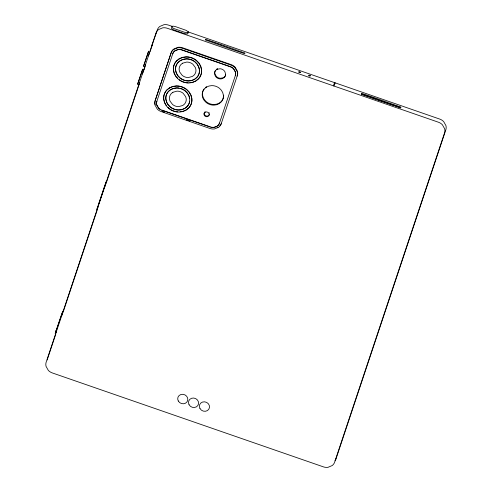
<?xml version="1.0" encoding="UTF-8"?>
<svg xmlns="http://www.w3.org/2000/svg" width="492" height="492" viewBox="0 0 492 492"><rect width="100%" height="100%" fill="white"/><g stroke="black" fill="none" stroke-linecap="round" stroke-linejoin="round"><path stroke-width="0.74" d="M106.438 182.132L104.636 187.126M97.219 209.469L98.068 206.8M105.768 182.95L106.063 181.899L96.826 209.432L97.072 208.829M55.959 333.01L56.402 331.639M62.336 312.525L62.736 311.147L55.202 333.57L62.084 313.281M105.202 184.672L105.509 183.744M139.464 82.828L138.818 84.95L139.058 84.378M145.491 64.778L144.931 66.721M144.999 62.084L148.609 51.137L143.443 66.42L144.722 62.914M98.88 203.614L104.962 185.404M156.019 33.112L46.199 362.075A8.874 8.106 22.4 0 0 46.07 366.399L48.308 370.378A9.44 8.622 22.4 0 0 52.336 372.942L323.324 466.834A9.44 8.622 22.4 0 0 328.047 467.302L332.205 465.543A8.874 8.106 22.4 0 0 334.689 462.031L444.504 133.068A8.874 8.106 22.4 0 0 444.639 128.744L442.394 124.765A9.44 8.622 22.4 0 0 438.372 122.2L167.385 28.302A9.44 8.622 22.4 0 0 162.661 27.841L158.498 29.6A8.874 8.106 22.4 0 0 156.019 33.105M47.736 358.207L55.762 334.173M63.542 310.87L97.09 210.373M106.573 181.972L138.904 85.116M144.008 69.821L144.98 66.906M150.085 51.617L152.76 43.604L151.468 46.746M335.981 458.888L445.801 129.925A8.874 8.106 22.4 0 0 445.93 125.601L443.692 121.622A9.44 8.622 22.4 0 0 439.663 119.058L188.239 31.943M142.422 73.966L143.898 69.815M148.449 55.916L149.771 52.152M98.295 205.355L98.64 204.34M61.734 315.667L63.204 311.516M97.311 208.178L97.613 207.341M151.77 45.83L157.311 29.969A8.874 8.106 22.4 0 1 159.795 26.457L163.953 24.698A9.44 8.622 22.4 0 1 168.676 25.166L172.298 26.42M333.305 85.793L334.597 82.65M333.945 86.014L335.243 82.877M171.511 27.57L171.505 28.518L173.356 29.748L184.119 33.524L187.298 33.997L187.981 33.604L187.747 32.896M205.342 87.613L206.351 86.813M216.775 126.364L217.513 125.86A7.109 6.494 22.4 0 0 219.5 123.043M216.431 69.311L217.581 68.585M217.021 127.828L218.03 127.317M183.264 59.231L180.515 60.399L178.239 62.207A11.599 10.596 22.4 0 0 175.626 70.073L176.351 72.921L177.84 75.547L179.986 77.785A12.429 11.353 22.4 0 0 188.78 80.823L191.818 80.374L194.574 79.212L196.843 77.404A11.599 10.596 22.4 0 0 199.457 69.532L198.731 66.691M173.559 88.302L170.81 89.47L168.535 91.272A11.599 10.596 22.4 0 0 165.921 99.144L166.647 101.992L168.135 104.618L170.287 106.856A12.429 11.353 22.4 0 0 179.076 109.894L182.114 109.445L184.869 108.283L187.138 106.475A11.599 10.596 22.4 0 0 189.666 101.463M192.581 82.281L195.828 80.909L198.504 78.775A13.678 12.491 22.4 0 0 201.591 69.495L200.736 66.137L198.977 63.038L196.443 60.399A14.655 13.389 22.4 0 0 186.081 56.82L182.495 57.343L179.248 58.72L176.573 60.854A13.678 12.491 22.4 0 0 173.43 69.458M182.876 111.352L186.124 109.98L188.799 107.846A13.678 12.491 22.4 0 0 191.886 98.566L191.031 95.208L189.272 92.109L186.739 89.47A14.655 13.389 22.4 0 0 176.376 85.891L172.79 86.414L169.543 87.791L166.868 89.919A13.678 12.491 22.4 0 0 163.781 99.206L164.635 102.557L166.388 105.657M215.963 126.77L214.18 127.268M361.356 94.403L362.217 94.427A1.802 0.732 18.5 0 1 363.287 94.796L363.797 95.14M373.594 98.646L374.455 98.664A1.802 0.732 18.5 0 1 375.525 99.04L375.814 99.206M388.889 103.947L389.75 103.966A1.802 0.732 18.5 0 1 390.82 104.341L391.115 104.507M391.952 105.005L392.813 105.024A1.802 0.732 18.5 0 1 393.883 105.399L394.172 105.565M184.026 59.12L186.308 58.782A12.429 11.353 22.4 0 1 189.432 59.089M189.715 82.705L191.868 82.385M174.322 88.191L176.603 87.853A12.429 11.353 22.4 0 1 179.113 88.037M180.01 111.776L182.163 111.456M298.853 72.496L299.247 72.527A1.144 0.467 18.5 0 1 299.474 72.576M308.779 75.953L309.173 75.977A1.144 0.467 18.5 0 1 309.406 76.032M379.935 100.725L380.574 100.786A1.802 0.732 18.5 0 1 381.644 101.155L382.296 101.666M382.997 101.789L383.631 101.844A1.802 0.732 18.5 0 1 384.701 102.219L385.218 102.557M386.054 102.846L386.694 102.908A1.802 0.732 18.5 0 1 387.764 103.277L388.274 103.621M395.236 106.026L395.869 106.087A1.802 0.732 18.5 0 1 396.939 106.456L397.591 106.967M398.292 107.09L398.932 107.145A1.802 0.732 18.5 0 1 400.002 107.52L400.654 108.025M377.173 99.673L377.512 99.722A1.802 0.732 18.5 0 1 378.582 100.097L379.234 100.602M161.776 110.048L210.392 126.893M162.175 111.383L164.353 112.139M186.124 119.685L189.752 120.94M372.758 98.148L372.462 97.976A1.802 0.732 18.5 0 0 371.392 97.607L370.531 97.582A0.996 0.406 18.5 0 0 370.39 97.662M369.695 97.084L369.406 96.918A1.802 0.732 18.5 0 0 368.336 96.543L367.475 96.524A0.996 0.406 18.5 0 0 367.278 96.721M366.86 96.198L366.343 95.86A1.802 0.732 18.5 0 0 365.273 95.485L364.412 95.466A0.996 0.406 18.5 0 0 364.271 95.546M195.096 61.82L197.243 64.058L198.362 66.033M176.093 76.586L177.618 78.173M187.538 93.129L185.392 90.891A12.429 11.353 22.4 0 0 180.343 88.308M167.913 107.244L168.928 108.301A14.655 13.389 22.4 0 0 172.071 110.3M187.913 93.787L189.026 95.762L189.752 98.603M175.742 75.971L174.34 73.486L173.485 70.135M209.082 112.65L209.34 113.246M335.981 458.895A8.874 8.106 22.4 0 1 335.009 460.813M47.232 359.984A8.874 8.106 22.4 0 1 47.496 358.932M155.183 104.593A8.874 8.106 22.4 0 1 155.318 100.27L171.228 52.601A8.874 8.106 22.4 0 1 173.713 49.089L177.87 47.33A9.44 8.622 22.4 0 1 182.593 47.798L231.068 64.593A9.594 8.764 22.4 0 1 235.158 67.201L237.439 71.248A9.022 8.241 22.4 0 1 237.304 75.639L221.24 123.646A8.874 8.106 22.4 0 1 218.755 127.157L214.598 128.916A9.44 8.622 22.4 0 1 209.875 128.449L161.259 111.604A9.44 8.622 22.4 0 1 157.231 109.04L154.986 105.06A8.874 8.106 22.4 0 1 155.121 100.737L171.038 53.075A8.874 8.106 22.4 0 1 173.516 49.563L177.673 47.804A9.44 8.622 22.4 0 1 182.403 48.271L230.871 65.061A9.594 8.764 22.4 0 1 234.961 67.668L237.242 71.715A9.022 8.241 22.4 0 1 237.107 76.112M221.437 123.178A8.874 8.106 22.4 0 1 219.764 125.946M172.704 53.843A7.109 6.494 22.4 0 1 174.691 51.033L178.024 49.624A7.565 6.906 22.4 0 1 181.812 49.993L230.281 66.789A7.718 7.054 22.4 0 1 233.577 68.886L235.41 72.139A7.257 6.63 22.4 0 1 235.299 75.682M156.862 101.34A7.109 6.494 22.4 0 0 156.757 104.802L158.553 107.994A7.565 6.906 22.4 0 0 160.035 109.206M214.18 127.268A7.565 6.906 22.4 0 1 211.326 127.157M204.992 111.85A2.528 2.306 22.4 0 0 204.309 114.107L204.98 115.226A2.694 2.46 22.4 0 0 207.495 116.032L208.663 115.503A2.528 2.306 22.4 0 0 209.34 114.482M225.687 74.913A5.369 4.908 22.4 0 1 224.247 77.084L223.097 77.81L220.324 78.283A5.744 5.252 22.4 0 1 216.406 76.5L214.979 74.114L214.795 72.785A5.369 4.908 22.4 0 1 215.545 70.294M223.675 95.14A10.271 9.379 22.4 0 1 221.314 101.475L219.303 103.074L216.867 104.107L214.174 104.501A11.002 10.055 22.4 0 1 206.388 101.813L204.487 99.833L203.165 97.502L202.526 94.987A10.271 9.379 22.4 0 1 204.039 88.997M190.047 59.237A12.429 11.353 22.4 0 1 194.598 61.432M188.264 82.81A14.655 13.389 22.4 0 1 185.306 82.447M184.586 82.275A14.655 13.389 22.4 0 1 182.452 81.537M181.776 81.229A14.655 13.389 22.4 0 1 179.217 79.686M177.815 111.844A14.655 13.389 22.4 0 1 175.601 111.518M174.881 111.346A14.655 13.389 22.4 0 1 172.747 110.608M188.399 32.023L187.716 32.743L184.537 32.269L173.774 28.493L172.366 27.681L171.696 26.562L173.018 26.131L175.558 26.642L186.308 30.412L188.399 32.023M55.639 332.254L56.998 328.324L55.639 332.254M137.594 84.212L142.698 69.188L137.594 84.212M298.896 71.795L299.351 72.293A1.144 0.467 18.5 0 0 300.04 72.521L300.667 72.386L300.194 71.967A1.144 0.467 18.5 0 0 299.505 71.74L298.896 71.795M308.828 75.251L309.284 75.75A1.144 0.467 18.5 0 0 309.966 75.977L310.6 75.842L310.12 75.424A1.144 0.467 18.5 0 0 309.437 75.196L308.828 75.251M172.772 53.677L156.794 101.512A7.109 6.494 22.4 0 0 156.684 104.974L158.486 108.16A7.565 6.906 22.4 0 0 161.708 110.214L210.324 127.065A7.565 6.906 22.4 0 0 214.112 127.434L217.446 126.026A7.109 6.494 22.4 0 0 219.432 123.215L235.367 75.51A7.257 6.63 22.4 0 0 235.477 71.973L233.645 68.72A7.718 7.054 22.4 0 0 230.354 66.623L181.88 49.827A7.565 6.906 22.4 0 0 178.092 49.452L174.758 50.861A7.109 6.494 22.4 0 0 172.772 53.677M179.162 58.929L176.487 61.057A13.678 12.491 22.4 0 0 173.399 70.344L174.254 73.695L176.013 76.795L178.547 79.433A14.655 13.389 22.4 0 0 188.91 83.013L192.495 82.49L195.742 81.112L198.424 78.984A13.678 12.491 22.4 0 0 201.505 69.698L200.65 66.346L198.897 63.247L196.357 60.602A14.655 13.389 22.4 0 0 185.994 57.023L182.409 57.552L179.162 58.929M180.423 60.614L178.153 62.422A11.599 10.596 22.4 0 0 175.533 70.294L176.259 73.136L177.747 75.768L179.9 78.007A12.429 11.353 22.4 0 0 188.688 81.039L191.732 80.596L194.481 79.427L196.751 77.619A11.599 10.596 22.4 0 0 199.371 69.747L198.645 66.906L197.157 64.274L195.004 62.035A12.429 11.353 22.4 0 0 186.216 59.003L183.172 59.446L180.423 60.614M182.606 63.204L181.013 64.47A8.136 7.435 22.4 0 0 179.18 69.993L179.685 71.992L182.243 75.405A8.721 7.97 22.4 0 0 188.411 77.539L192.477 76.408L194.069 75.135A8.136 7.435 22.4 0 0 195.908 69.612L195.398 67.619L192.839 64.2A8.721 7.97 22.4 0 0 186.677 62.072L182.606 63.204M169.457 88L166.782 90.128A13.678 12.491 22.4 0 0 163.695 99.415L164.549 102.766L166.308 105.866L168.842 108.504A14.655 13.389 22.4 0 0 179.205 112.084L182.79 111.561L186.037 110.183L188.719 108.055A13.678 12.491 22.4 0 0 191.8 98.769L190.945 95.417L189.192 92.318L186.653 89.673A14.655 13.389 22.4 0 0 176.29 86.094L172.704 86.623L169.457 88M170.718 89.685L168.448 91.494A11.599 10.596 22.4 0 0 165.829 99.366L166.554 102.207L168.043 104.839L170.195 107.078A12.429 11.353 22.4 0 0 178.983 110.11L182.028 109.667L184.777 108.498L187.046 106.69A11.599 10.596 22.4 0 0 189.666 98.818L188.94 95.977L187.452 93.345L185.299 91.106A12.429 11.353 22.4 0 0 176.511 88.074L173.467 88.517L170.718 89.685M172.901 92.275L171.308 93.541A8.136 7.435 22.4 0 0 169.476 99.064L169.98 101.063L172.538 104.476A8.721 7.97 22.4 0 0 178.707 106.61L182.772 105.479L184.365 104.206A8.136 7.435 22.4 0 0 186.204 98.683L185.693 96.69L183.135 93.271A8.721 7.97 22.4 0 0 176.972 91.143L172.901 92.275M206.591 87.053L204.58 88.652A10.271 9.379 22.4 0 0 202.261 95.626L202.901 98.142L204.223 100.473L206.123 102.453A11.002 10.055 22.4 0 0 213.909 105.14L216.603 104.747L219.038 103.714L221.049 102.115A10.271 9.379 22.4 0 0 223.368 95.14L222.722 92.625L221.406 90.294L219.5 88.314A11.002 10.055 22.4 0 0 211.72 85.626L209.026 86.02L206.591 87.053M217.316 69.224L216.166 69.95A5.369 4.908 22.4 0 0 214.53 73.425L215.262 76.02L216.142 77.139A5.744 5.252 22.4 0 0 220.059 78.923L221.492 78.855L223.983 77.724A5.369 4.908 22.4 0 0 225.619 74.255L224.881 71.654L224.008 70.534A5.744 5.252 22.4 0 0 220.09 68.757L217.316 69.224M205.269 112.151L204.727 112.49A2.528 2.306 22.4 0 0 204.045 114.747L204.715 115.866A2.694 2.46 22.4 0 0 207.23 116.672L208.399 116.143A2.528 2.306 22.4 0 0 209.082 113.886L208.405 112.766A2.694 2.46 22.4 0 0 205.896 111.961L205.269 112.151M205.84 39.532L205.619 39.569A0.996 0.406 18.5 0 0 205.465 39.914L206.123 40.418A1.802 0.732 18.5 0 0 207.193 40.793L208.054 40.811A0.996 0.406 18.5 0 0 208.202 40.467L207.55 39.963A1.802 0.732 18.5 0 0 206.48 39.588L205.84 39.532M208.903 40.59L208.676 40.627A0.996 0.406 18.5 0 0 208.528 40.971L209.18 41.482A1.802 0.732 18.5 0 0 210.25 41.851L211.111 41.875A0.996 0.406 18.5 0 0 211.259 41.531L210.607 41.02A1.802 0.732 18.5 0 0 209.537 40.651L208.903 40.59M211.96 41.654L211.738 41.691A0.996 0.406 18.5 0 0 211.585 42.035L212.243 42.54A1.802 0.732 18.5 0 0 213.313 42.915L214.174 42.933A0.996 0.406 18.5 0 0 214.321 42.589L213.669 42.084A1.802 0.732 18.5 0 0 212.599 41.709L211.96 41.654M215.022 42.712L214.795 42.749A0.996 0.406 18.5 0 0 214.647 43.093L215.299 43.597A1.802 0.732 18.5 0 0 216.369 43.972L217.23 43.991A0.996 0.406 18.5 0 0 217.378 43.653L216.726 43.142A1.802 0.732 18.5 0 0 215.656 42.767L215.022 42.712M218.079 43.77L217.858 43.806A0.996 0.406 18.5 0 0 217.71 44.151L218.362 44.661A1.802 0.732 18.5 0 0 219.432 45.03L220.293 45.055A0.996 0.406 18.5 0 0 220.441 44.711L219.789 44.2A1.802 0.732 18.5 0 0 218.719 43.831L218.079 43.77M221.142 44.834L220.914 44.87A0.996 0.406 18.5 0 0 220.767 45.215L221.418 45.719A1.802 0.732 18.5 0 0 222.489 46.094L223.35 46.113A0.996 0.406 18.5 0 0 223.497 45.768L222.845 45.264A1.802 0.732 18.5 0 0 221.775 44.889L221.142 44.834M224.198 45.891L223.977 45.928A0.996 0.406 18.5 0 0 223.829 46.273L224.481 46.783A1.802 0.732 18.5 0 0 225.551 47.152L226.412 47.177A0.996 0.406 18.5 0 0 226.56 46.832L225.908 46.322A1.802 0.732 18.5 0 0 224.838 45.953L224.198 45.891M227.261 46.949L227.033 46.992A0.996 0.406 18.5 0 0 226.886 47.337L227.538 47.841A1.802 0.732 18.5 0 0 228.608 48.216L229.469 48.234A0.996 0.406 18.5 0 0 229.616 47.89L228.965 47.386A1.802 0.732 18.5 0 0 227.894 47.011L227.261 46.949M230.317 48.013L230.096 48.05A0.996 0.406 18.5 0 0 229.948 48.394L230.6 48.899A1.802 0.732 18.5 0 0 231.67 49.274L232.532 49.292A0.996 0.406 18.5 0 0 232.679 48.948L232.027 48.444A1.802 0.732 18.5 0 0 230.957 48.068L230.317 48.013M233.38 49.071L233.153 49.108A0.996 0.406 18.5 0 0 233.005 49.452L233.657 49.963A1.802 0.732 18.5 0 0 234.727 50.332L235.588 50.356A0.996 0.406 18.5 0 0 235.736 50.012L235.084 49.501A1.802 0.732 18.5 0 0 234.014 49.132L233.38 49.071M236.437 50.135L236.215 50.172A0.996 0.406 18.5 0 0 236.068 50.516L236.72 51.02A1.802 0.732 18.5 0 0 237.79 51.396L238.651 51.414A0.996 0.406 18.5 0 0 238.798 51.07L238.146 50.565A1.802 0.732 18.5 0 0 237.076 50.19L236.437 50.135M239.499 51.193L239.272 51.229A0.996 0.406 18.5 0 0 239.124 51.574L239.776 52.078A1.802 0.732 18.5 0 0 240.846 52.453L241.707 52.472A0.996 0.406 18.5 0 0 241.855 52.134L241.203 51.623A1.802 0.732 18.5 0 0 240.133 51.254L239.499 51.193M242.556 52.25L242.335 52.293A0.996 0.406 18.5 0 0 242.187 52.632L242.839 53.142A1.802 0.732 18.5 0 0 243.909 53.511L244.77 53.536A0.996 0.406 18.5 0 0 244.918 53.191L244.266 52.687A1.802 0.732 18.5 0 0 243.196 52.312L242.556 52.25M361.841 93.585L361.614 93.621A0.996 0.406 18.5 0 0 361.466 93.966L362.118 94.47A1.802 0.732 18.5 0 0 363.188 94.845L364.049 94.864A0.996 0.406 18.5 0 0 364.197 94.519L363.545 94.015A1.802 0.732 18.5 0 0 362.475 93.64L361.841 93.585M364.898 94.642L364.677 94.679A0.996 0.406 18.5 0 0 364.529 95.024L365.181 95.528A1.802 0.732 18.5 0 0 366.251 95.903L367.112 95.922A0.996 0.406 18.5 0 0 367.26 95.583L366.608 95.073A1.802 0.732 18.5 0 0 365.538 94.704L364.898 94.642M367.961 95.7L367.733 95.743A0.996 0.406 18.5 0 0 367.586 96.081L368.237 96.592A1.802 0.732 18.5 0 0 369.308 96.961L370.168 96.985A0.996 0.406 18.5 0 0 370.316 96.641L369.664 96.137A1.802 0.732 18.5 0 0 368.594 95.762L367.961 95.7M371.017 96.764L370.796 96.801A0.996 0.406 18.5 0 0 370.648 97.145L371.3 97.65A1.802 0.732 18.5 0 0 372.37 98.025L373.231 98.043A0.996 0.406 18.5 0 0 373.379 97.699L372.727 97.195A1.802 0.732 18.5 0 0 371.657 96.819L371.017 96.764M374.08 97.822L373.852 97.859A0.996 0.406 18.5 0 0 373.705 98.203L374.357 98.714A1.802 0.732 18.5 0 0 375.427 99.083L376.288 99.107A0.996 0.406 18.5 0 0 376.435 98.763L375.783 98.252A1.802 0.732 18.5 0 0 374.713 97.883L374.08 97.822M377.136 98.886L376.915 98.923A0.996 0.406 18.5 0 0 376.767 99.267L377.419 99.771A1.802 0.732 18.5 0 0 378.489 100.147L379.35 100.165A0.996 0.406 18.5 0 0 379.498 99.821L378.846 99.316A1.802 0.732 18.5 0 0 377.776 98.941L377.136 98.886M380.199 99.944L379.972 99.981A0.996 0.406 18.5 0 0 379.824 100.325L380.476 100.829A1.802 0.732 18.5 0 0 381.546 101.204L382.407 101.223A0.996 0.406 18.5 0 0 382.555 100.878L381.903 100.374A1.802 0.732 18.5 0 0 380.833 99.999L380.199 99.944M383.256 101.001L383.034 101.038A0.996 0.406 18.5 0 0 382.887 101.383L383.539 101.893A1.802 0.732 18.5 0 0 384.609 102.262L385.47 102.287A0.996 0.406 18.5 0 0 385.617 101.942L384.965 101.432A1.802 0.732 18.5 0 0 383.895 101.063L383.256 101.001M386.318 102.065L386.091 102.102A0.996 0.406 18.5 0 0 385.943 102.447L386.595 102.951A1.802 0.732 18.5 0 0 387.665 103.326L388.526 103.345A0.996 0.406 18.5 0 0 388.674 103L388.022 102.496A1.802 0.732 18.5 0 0 386.952 102.121L386.318 102.065M389.375 103.123L389.154 103.16A0.996 0.406 18.5 0 0 389.006 103.505L389.658 104.009A1.802 0.732 18.5 0 0 390.728 104.384L391.589 104.402A0.996 0.406 18.5 0 0 391.737 104.064L391.085 103.554A1.802 0.732 18.5 0 0 390.015 103.185L389.375 103.123M392.438 104.181L392.21 104.224A0.996 0.406 18.5 0 0 392.062 104.562L392.714 105.073A1.802 0.732 18.5 0 0 393.784 105.448L394.646 105.466A0.996 0.406 18.5 0 0 394.793 105.122L394.141 104.618A1.802 0.732 18.5 0 0 393.071 104.242L392.438 104.181M395.494 105.245L395.273 105.282A0.996 0.406 18.5 0 0 395.125 105.626L395.777 106.131A1.802 0.732 18.5 0 0 396.847 106.506L397.708 106.524A0.996 0.406 18.5 0 0 397.856 106.18L397.204 105.675A1.802 0.732 18.5 0 0 396.134 105.3L395.494 105.245M398.557 106.303L398.329 106.34A0.996 0.406 18.5 0 0 398.182 106.684L398.834 107.195A1.802 0.732 18.5 0 0 399.904 107.564L400.765 107.588A0.996 0.406 18.5 0 0 400.918 107.244L400.26 106.733A1.802 0.732 18.5 0 0 399.19 106.364L398.557 106.303M189.063 404.731A5.135 4.692 22.4 0 0 197.839 405.549A5.135 4.692 22.4 0 0 193.719 398.04A5.135 4.692 22.4 0 0 189.063 404.731M199.973 408.514A5.135 4.692 22.4 0 0 208.756 409.332A5.135 4.692 22.4 0 0 204.635 401.823A5.135 4.692 22.4 0 0 199.973 408.514M178.282 400.998A5.135 4.692 22.4 0 0 187.065 401.816A5.135 4.692 22.4 0 0 182.944 394.307A5.135 4.692 22.4 0 0 178.282 400.998"/></g></svg>
